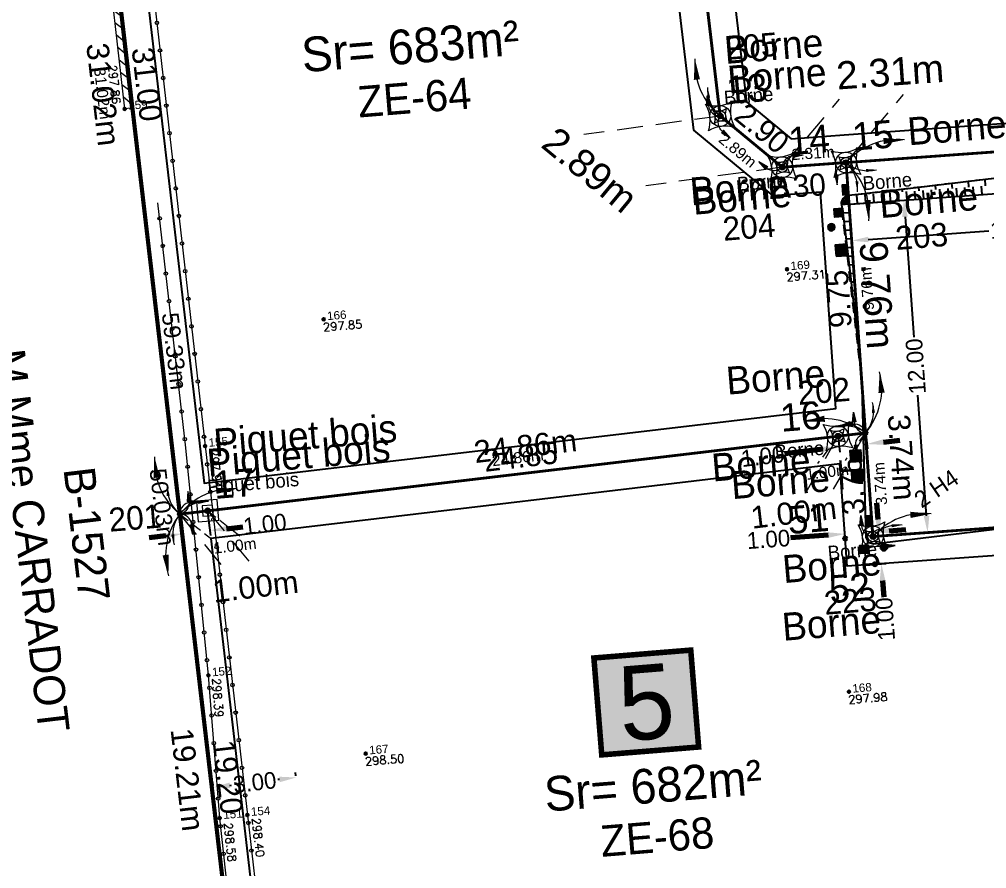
# Model space of a CAD drawing. Header units: metres. Extents: x 1851758 to 1852050, y 5187822 to 5188223.
# Drawn here: x 1851854.94 to 1851889.77, y 5187889.94 to 5187920.52 of the extents above; entities that cross this region are included whole.
import ezdxf
from ezdxf.enums import TextEntityAlignment as Align

# ---------------------------------------------------------------- set-up
doc = ezdxf.new("R2010")
doc.units = ezdxf.units.M
doc.header["$LTSCALE"] = 2.5
doc.header["$PDMODE"] = 35
doc.header["$PDSIZE"] = 0.03
doc.linetypes.add('L5', pattern=[1.15, 0.8, -0.175, 0, -0.175])
doc.linetypes.add('L8', pattern=[0.225, 0.15, -0.075])
doc.layers.get('0').update_dxf_attribs({"linetype": 'CONTINUOUS', "lineweight": 30})
doc.layers.get('Defpoints').update_dxf_attribs({"linetype": 'CONTINUOUS'})
for name, color, linetype, lineweight in [('CLO_HAC', 251, 'CONTINUOUS', 15), ('CLO_LEG', 7, 'CONTINUOUS', 15), ('P', 7, 'CONTINUOUS', 50), ('PAR', 11, 'L5', 30), ('PAR_COT', 150, 'CONTINUOUS', 20), ('PAR_TXT', 230, 'CONTINUOUS', 20), ('PRO_IMP_REP', 6, 'CONTINUOUS', 15), ('PRO_IMP_REP_VENTE', 6, 'CONTINUOUS', 15), ('PRO_PAR', 1, 'CONTINUOUS', 35), ('PRO_PAR_COT', 200, 'CONTINUOUS', 20), ('PRO_PAR_COT_DA', 150, 'CONTINUOUS', 20), ('PRO_PAR_COT_VENTE', 150, 'CONTINUOUS', 20), ('PRO_PAR_DA', 1, 'CONTINUOUS', 35), ('PRO_PAR_P', 7, 'CONTINUOUS', 70), ('PRO_PAR_P_DA', 7, 'CONTINUOUS', 70), ('PRO_PAR_SURF', 157, 'CONTINUOUS', 20), ('PRO_PAR_TXT', 157, 'CONTINUOUS', 20), ('Z', 7, 'CONTINUOUS', 9)]:
    doc.layers.add(name, color=color, linetype=linetype, lineweight=lineweight)
for name, color, linetype, plot in [('N', 1, 'CONTINUOUS', False), ('PRO_PAR_CONT_DA', 40, 'CONTINUOUS', False), ('PRO_PAR_CONT_DA_D', 7, 'CONTINUOUS', False)]:
    doc.layers.add(name, color=color, linetype=linetype, plot=plot)
for name, color, linetype in [('PFM_VRD ET 2D', 7, 'CONTINUOUS'), ('PRO_IMPLANTATION_MAISON_COT', 140, 'CONTINUOUS'), ('PRO_PAR_N', 6, 'CONTINUOUS'), ('PRO_PAR_N_DA', 6, 'CONTINUOUS'), ('PRO_RES_TEL_TXT', 84, 'CONTINUOUS'), ('PRO_VOI', 7, 'CONTINUOUS'), ('PRO_VOI_COTATION', 232, 'CONTINUOUS'), ('PRO_VOI_TAMPON', 5, 'CONTINUOUS')]:
    doc.layers.add(name, color=color, linetype=linetype)
doc.styles.add('_ECRITURE', font='NEWSGOTN.TTF')
doc.styles.add('_ECRITURE_GRAS', font='NEWSGOTB.TTF')
doc.styles.add('Ecriture', font='NEWSGOTN.TTF')
doc.styles.add('SIMPLEX', font='SIMPLEX.SHX', dxfattribs={"oblique": 27})
doc.styles.get("Standard").update_dxf_attribs({"font": 'arial.ttf'})
doc.dimstyles.new('Voirie', dxfattribs={"dimtxt": 0.6, "dimasz": 0.6, "dimexe": 0.18, "dimexo": 0.0625, "dimgap": 0, "dimtad": 0, "dimzin": 0, "dimdsep": 46, "dimtxsty": 'Ecriture', "dimcen": 0.04, "dimclrd": 256, "dimclre": 256, "dimclrt": 256, "dimaunit": 2, "dimadec": 3, "dimazin": 0, "dimtfac": 1, "dimtofl": 0, "dimtmove": 0, "dimatfit": 0, "dimfxl": 0, "dimtolj": 1, "dimtzin": 0, "dimlwd": -1, "dimarcsym": 0})

# ---------------------------------------------------------------- blocks, each defined once
blk = doc.blocks.new('TCPOINT')
blk.add_point((0, 0))
at = {"layer": 'N'}
blk.add_attdef('MAT', (0.2, 0.2), '', height=0.34, dxfattribs=at)
at = {"layer": 'Z', "style": 'SIMPLEX'}
blk.add_attdef('ALT', (0.2, -0.54), '', height=0.34, dxfattribs=at)
blk = doc.blocks.new('CLOLEG')
blk.add_circle((0, 0), 0.0625)
blk = doc.blocks.new('*D68')
at = {"layer": 'Defpoints', "color": 0}
for p in [(1851864.9, 5187893.218), (1851861.921, 5187892.865), (1851861.921, 5187892.865)]:
    blk.add_point(p, dxfattribs=at)
at = {"layer": 'PRO_IMPLANTATION_MAISON_COT', "lineweight": -2}
for p, q in [((1851864.893, 5187893.281), (1851864.879, 5187893.397)), ((1851861.914, 5187892.928), (1851861.9, 5187893.044))]:
    blk.add_line(p, q, dxfattribs=at)
at = {"layer": 'PRO_IMPLANTATION_MAISON_COT'}
for p, q in [((1851864.305, 5187893.148), (1851864.244, 5187893.141)), ((1851862.517, 5187892.936), (1851862.578, 5187892.943))]:
    blk.add_line(p, q, dxfattribs=at)
for points in [[(1851862.505, 5187893.035), (1851862.529, 5187892.837), (1851861.921, 5187892.865)], [(1851864.293, 5187893.247), (1851864.316, 5187893.049), (1851864.9, 5187893.218)]]:
    blk.add_solid(points, dxfattribs=at)
at = {"layer": 'PRO_IMPLANTATION_MAISON_COT', "insert": (1851863.411, 5187893.042), "char_height": 0.6, "attachment_point": 5, "rotation": 6.7571, "style": 'Ecriture'}
blk.add_mtext('\\A1;3.00', dxfattribs=at)
blk = doc.blocks.new('*D69')
at = {"layer": 'Defpoints', "color": 0}
for p in [(1851884.811, 5187913.865), (1851885.671, 5187901.896), (1851887.643, 5187902.037)]:
    blk.add_point(p, dxfattribs=at)
at = {"layer": 'PRO_VOI_COTATION', "lineweight": -2}
for p, q in [((1851884.874, 5187913.869), (1851886.962, 5187914.019)), ((1851885.733, 5187901.9), (1851887.822, 5187902.05))]:
    blk.add_line(p, q, dxfattribs=at)
at = {"layer": 'PRO_VOI_COTATION'}
for p, q in [((1851886.826, 5187913.408), (1851887.138, 5187909.069)), ((1851887.6, 5187902.636), (1851887.288, 5187906.98))]:
    blk.add_line(p, q, dxfattribs=at)
for points in [[(1851886.726, 5187913.401), (1851886.926, 5187913.415), (1851886.783, 5187914.006)], [(1851887.5, 5187902.628), (1851887.7, 5187902.643), (1851887.643, 5187902.037)]]:
    blk.add_solid(points, dxfattribs=at)
at = {"layer": 'PRO_VOI_COTATION', "insert": (1851887.213, 5187908.025), "char_height": 0.6, "attachment_point": 5, "rotation": 94.1089, "style": 'Ecriture'}
blk.add_mtext('\\A1;12.00', dxfattribs=at)
blk = doc.blocks.new('*D70')
at = {"layer": 'Defpoints', "color": 0}
for p in [(1851896.78, 5187914.725), (1851884.811, 5187913.865), (1851896.875, 5187913.409)]:
    blk.add_point(p, dxfattribs=at)
at = {"layer": 'PRO_VOI_COTATION', "lineweight": -2}
for p, q in [((1851896.785, 5187914.662), (1851896.888, 5187913.229)), ((1851884.816, 5187913.802), (1851884.919, 5187912.369))]:
    blk.add_line(p, q, dxfattribs=at)
at = {"layer": 'PRO_VOI_COTATION'}
for p, q in [((1851896.277, 5187913.366), (1851891.935, 5187913.054)), ((1851885.504, 5187912.592), (1851889.846, 5187912.904))]:
    blk.add_line(p, q, dxfattribs=at)
for points in [[(1851896.269, 5187913.465), (1851896.284, 5187913.266), (1851896.875, 5187913.409)], [(1851885.497, 5187912.691), (1851885.511, 5187912.492), (1851884.906, 5187912.549)]]:
    blk.add_solid(points, dxfattribs=at)
at = {"layer": 'PRO_VOI_COTATION', "insert": (1851890.89, 5187912.979), "char_height": 0.6, "attachment_point": 5, "rotation": 4.1089, "style": 'Ecriture'}
blk.add_mtext('\\A1;12.00', dxfattribs=at)
blk = doc.blocks.new('ASS02')
h = blk.add_hatch(color=256)
h.dxf.hatch_style = 1
h.paths.add_polyline_path([(0.5, -0.5), (0.5, 0.5), (-0.5, 0.5), (-0.5, -0.5)])
blk.add_lwpolyline([(0.5, -0.5), (0.5, 0.5), (-0.5, 0.5), (-0.5, -0.5)], close=True)
blk = doc.blocks.new('ASS03')
h = blk.add_hatch(color=256)
h.dxf.hatch_style = 1
edge = h.paths.add_edge_path()
edge.add_arc((0, 0), 0.5, 0, 360)
for radius in [0.5, 0.01]:
    blk.add_circle((0, 0), radius)
blk = doc.blocks.new('fleche cote2')
blk.add_hatch(color=0).paths.add_polyline_path([(-0.524, 0.399), (-0.524, 0.55), (-0.975, 0.475)])
at = {"color": 0}
blk.add_lwpolyline([(-0.524, 0.399), (-0.524, 0.55), (-0.975, 0.475)], close=True, dxfattribs=at)
blk.add_lwpolyline([(-0.524, 0.475, -0.385882), (0, 0)], format="xyb", dxfattribs=at)
blk = doc.blocks.new('fleche cote')
blk.add_hatch(color=0).paths.add_polyline_path([(-0.524, -0.399), (-0.524, -0.55), (-0.975, -0.475)])
at = {"color": 0}
blk.add_lwpolyline([(-0.524, -0.475, 0.385882), (0, 0)], format="xyb", dxfattribs=at)
blk.add_lwpolyline([(-0.524, -0.399), (-0.524, -0.55), (-0.975, -0.475)], close=True, dxfattribs=at)
blk = doc.blocks.new('PAR_TXT_02')
at = {"layer": 'PAR_TXT', "style": '_ECRITURE'}
for tag, p in [('CONFINS_1', (0, 0.8)), ('CONFINS_2', (0, 0)), ('CONFINS_3', (0, -0.8)), ('CONFINS_4', (0, -1.6))]:
    blk.add_attdef(tag, text='', height=0.45, dxfattribs=at).set_placement(p, align=Align.MIDDLE)
blk = doc.blocks.new('*D94')
at = {"layer": 'Defpoints', "color": 0}
for p in [(1851885.403, 5187905.626), (1851884.41, 5187905.509), (1851885.45, 5187905.226)]:
    blk.add_point(p, dxfattribs=at)
at = {"layer": 'PRO_PAR_P', "lineweight": -2}
for p, q in [((1851884.417, 5187905.446), (1851884.479, 5187904.93)), ((1851885.41, 5187905.564), (1851885.472, 5187905.048))]:
    blk.add_line(p, q, dxfattribs=at)
at = {"layer": 'PRO_PAR_P'}
for p, q in [((1851886.046, 5187905.297), (1851886.642, 5187905.368)), ((1851883.862, 5187905.038), (1851882.493, 5187904.876))]:
    blk.add_line(p, q, dxfattribs=at)
for points in [[(1851886.035, 5187905.396), (1851886.058, 5187905.198), (1851885.45, 5187905.226)], [(1851883.85, 5187905.137), (1851883.873, 5187904.939), (1851884.457, 5187905.109)]]:
    blk.add_solid(points, dxfattribs=at)
at = {"layer": 'PRO_PAR_P', "insert": (1851881.701, 5187904.782), "char_height": 0.6, "attachment_point": 5, "rotation": 6.7571, "style": 'Ecriture'}
blk.add_mtext('\\A1;1.00', dxfattribs=at)
blk = doc.blocks.new('*D100')
at = {"layer": 'Defpoints', "color": 0}
for p in [(1851884.674, 5187901.824), (1851885.659, 5187902.062), (1851885.671, 5187901.896)]:
    blk.add_point(p, dxfattribs=at)
at = {"layer": 'PRO_PAR_P', "lineweight": -2}
for p, q in [((1851884.669, 5187901.886), (1851884.649, 5187902.17)), ((1851885.667, 5187901.958), (1851885.646, 5187902.241))]:
    blk.add_line(p, q, dxfattribs=at)
at = {"layer": 'PRO_PAR_P'}
for p, q in [((1851886.258, 5187902.105), (1851886.856, 5187902.148)), ((1851884.063, 5187901.947), (1851882.705, 5187901.85))]:
    blk.add_line(p, q, dxfattribs=at)
for points in [[(1851886.25, 5187902.205), (1851886.265, 5187902.005), (1851885.659, 5187902.062)], [(1851884.056, 5187902.047), (1851884.07, 5187901.848), (1851884.662, 5187901.99)]]:
    blk.add_solid(points, dxfattribs=at)
at = {"layer": 'PRO_PAR_P', "insert": (1851881.91, 5187901.793), "char_height": 0.6, "attachment_point": 5, "rotation": 4.1089, "style": 'Ecriture'}
blk.add_mtext('\\A1;1.00', dxfattribs=at)
blk = doc.blocks.new('*D101')
at = {"layer": 'Defpoints', "color": 0}
for p in [(1851885.671, 5187901.896), (1851885.743, 5187900.898), (1851885.974, 5187900.915)]:
    blk.add_point(p, dxfattribs=at)
at = {"layer": 'PRO_PAR_P'}
for p, q in [((1851885.859, 5187902.511), (1851885.816, 5187903.109)), ((1851886.017, 5187900.316), (1851886.06, 5187899.718))]:
    blk.add_line(p, q, dxfattribs=at)
at = {"layer": 'PRO_PAR_P', "lineweight": -2}
for p, q in [((1851885.733, 5187901.9), (1851886.081, 5187901.925)), ((1851885.805, 5187900.903), (1851886.153, 5187900.928))]:
    blk.add_line(p, q, dxfattribs=at)
at = {"layer": 'PRO_PAR_P'}
for points in [[(1851885.759, 5187902.503), (1851885.959, 5187902.518), (1851885.902, 5187901.912)], [(1851885.917, 5187900.309), (1851886.116, 5187900.323), (1851885.974, 5187900.915)]]:
    blk.add_solid(points, dxfattribs=at)
at = {"layer": 'PRO_PAR_P', "insert": (1851886.117, 5187898.923), "char_height": 0.6, "attachment_point": 5, "rotation": 94.1089, "style": 'Ecriture'}
blk.add_mtext('\\A1;1.00', dxfattribs=at)
blk = doc.blocks.new('*D112')
at = {"layer": 'Defpoints', "color": 0}
for p in [(1851861.708, 5187902.819), (1851860.715, 5187902.701), (1851861.793, 5187902.107)]:
    blk.add_point(p, dxfattribs=at)
at = {"layer": 'PRO_PAR_P', "lineweight": -2}
for p, q in [((1851860.723, 5187902.639), (1851860.821, 5187901.81)), ((1851861.716, 5187902.757), (1851861.814, 5187901.928))]:
    blk.add_line(p, q, dxfattribs=at)
at = {"layer": 'PRO_PAR_P'}
for p, q in [((1851862.389, 5187902.177), (1851862.984, 5187902.248)), ((1851860.204, 5187901.918), (1851859.608, 5187901.848))]:
    blk.add_line(p, q, dxfattribs=at)
for points in [[(1851862.377, 5187902.277), (1851862.4, 5187902.078), (1851861.793, 5187902.107)], [(1851860.192, 5187902.018), (1851860.216, 5187901.819), (1851860.8, 5187901.989)]]:
    blk.add_solid(points, dxfattribs=at)
at = {"layer": 'PRO_PAR_P', "insert": (1851863.776, 5187902.342), "char_height": 0.6, "attachment_point": 5, "rotation": 6.7571, "style": 'Ecriture'}
blk.add_mtext('\\A1;1.00', dxfattribs=at)
blk = doc.blocks.new('BORNE IMP')
at = {"layer": 'PRO_IMP_REP'}
for radius in [0.375, 0.1]:
    blk.add_circle((0, 0), radius, dxfattribs=at)
for centre, start, end in [((-0.047, 1.518), 246.9187, 296.6535), ((-1.518, -0.047), 336.9187, 26.6535), ((1.518, 0.047), 156.9187, 206.6535), ((0.047, -1.518), 66.9187, 116.6535)]:
    blk.add_arc(centre, 1.144, start, end, dxfattribs=at)
blk = doc.blocks.new('PB IMP')
at = {"layer": 'PRO_IMP_REP'}
blk.add_lwpolyline([(0.375, 0.375), (-0.375, 0.375), (-0.375, -0.375), (0.375, -0.375)], close=True, dxfattribs=at)
blk.add_circle((0, 0), 0.1, dxfattribs=at)
blk = doc.blocks.new('PAR REP VENTE')
at = {"layer": 'PRO_IMP_REP_VENTE'}
for radius in [0.375, 0.1]:
    blk.add_circle((0, 0), radius, dxfattribs=at)
for centre, start, end in [((-0.17, 1.509), 251.55945, 301.29431), ((-1.509, -0.17), 341.55945, 31.29431), ((1.509, 0.17), 161.55945, 211.29431), ((0.17, -1.509), 71.55945, 121.29431)]:
    blk.add_arc(centre, 1.144, start, end, dxfattribs=at)
blk = doc.blocks.new('pb vente')
at = {"layer": 'PRO_IMP_REP_VENTE'}
blk.add_lwpolyline([(0.343, 0.404), (-0.404, 0.343), (-0.343, -0.404), (0.404, -0.343)], close=True, dxfattribs=at)
blk.add_circle((0, 0), 0.1, dxfattribs=at)
blk = doc.blocks.new('PRO_PAR_COT_01B')
at = {"layer": 'PRO_PAR_COT_DA'}
blk.add_lwpolyline([(-2.153, 0.666, 0, 0.225, 0), (-1.401, 0.68, 0.225, 0.225, 0)], format="xyseb", dxfattribs=at)
blk.add_arc((-1.72, -1.75), 2.454, 45.4926, 100.1545, dxfattribs=at)
blk = doc.blocks.new('PRO_PAR_COT_02B')
at = {"layer": 'PRO_PAR_COT_DA'}
blk.add_lwpolyline([(-2.153, -0.666, 0, 0.225, 0), (-1.401, -0.68, 0.225, 0.225, 0)], format="xyseb", dxfattribs=at)
blk.add_arc((-1.72, 1.75), 2.454, 259.8455, 314.5074, dxfattribs=at)

msp = doc.modelspace()

# ---------------------------------------------------------------- hatches: boundary and pattern name
at = {"layer": 'CLO_HAC'}
h = msp.add_hatch(dxfattribs=at)
h.set_pattern_fill('ANSI31', color=256, scale=0.1)
h.set_pattern_definition([(321.427, (1851857.75666, 5187927.8044), (0.197965, 0.248226), [])])
h.paths.add_polyline_path([(1851856.759, 5187927.733), (1851856.774, 5187927.524), (1851857.571, 5187927.581), (1851858, 5187923.766), (1851858.73, 5187917.294), (1851858.938, 5187917.317), (1851858.209, 5187923.789), (1851857.757, 5187927.804)])
at = {"layer": 'PRO_PAR_TXT'}
msp.add_hatch(color=170, dxfattribs=at).paths.add_polyline_path([(1851875.731, 5187897.43), (1851879.02, 5187897.697), (1851879.287, 5187894.408), (1851875.998, 5187894.141)])
at = {"layer": 'PRO_VOI_TAMPON'}
h = msp.add_hatch(color=256, dxfattribs=at)
h.dxf.hatch_style = 1
h.paths.add_polyline_path([(1851884.786, 5187914.214), (1851884.761, 5187914.563), (1851884.562, 5187914.549), (1851884.587, 5187914.199)])
h = msp.add_hatch(color=256, dxfattribs=at)
h.dxf.hatch_style = 1
h.paths.add_polyline_path([(1851885.642, 5187902.295), (1851885.617, 5187902.644), (1851885.418, 5187902.629), (1851885.443, 5187902.28)])

# ---------------------------------------------------------------- linework, layer by layer
at = {"layer": 'CLO_LEG', "flags": 128}
for points in [[(1851977.739, 5187951.887), (1851978.26, 5187947.388), (1851966.81, 5187945.805), (1851954.043, 5187944.623), (1851949.297, 5187943.986), (1851940.926, 5187943.352), (1851925.914, 5187942.038), (1851910.577, 5187940.774), (1851894.403, 5187938.963), (1851878.913, 5187938.009), (1851863.835, 5187936.886), (1851858.314, 5187936.298), (1851859.611, 5187922.824), (1851861.624, 5187905.158), (1851863.146, 5187891.866), (1851864.24, 5187882.278), (1851864.624, 5187878.787), (1851868.895, 5187879.162), (1851886.929, 5187880.433), (1851898.298, 5187881.405)], [(1851856.759, 5187927.733), (1851857.757, 5187927.804), (1851858.209, 5187923.789), (1851858.938, 5187917.317), (1851858.73, 5187917.294), (1851858, 5187923.766), (1851857.571, 5187927.581), (1851856.774, 5187927.524)], [(1851863.16, 5187882.516), (1851862.151, 5187891.756), (1851861.746, 5187896.893), (1851860.928, 5187905.084), (1851859.922, 5187913.912)]]:
    msp.add_lwpolyline(points, dxfattribs=at)
at = {"layer": 'PAR', "flags": 128}
msp.add_lwpolyline([(1851841.446, 5188067.571), (1851856.592, 5187937.984), (1851863.582, 5187878.171)], dxfattribs=at)
at = {"layer": 'PAR_COT', "color": 1, "const_width": 0.15, "flags": 128}
msp.add_lwpolyline([(1851863.582, 5187878.171), (1851863.48, 5187879.051), (1851857.775, 5187927.862), (1851856.592, 5187937.984), (1851927.721, 5187943.061), (1851977.793, 5187946.635), (1851981.371, 5187888.402)], dxfattribs=at)
at = {"layer": 'PFM_VRD ET 2D', "flags": 128}
msp.add_lwpolyline([(1851896.718, 5187915.593), (1851885.821, 5187914.278), (1851884.789, 5187914.18), (1851884.587, 5187914.059), (1851884.54, 5187913.845), (1851884.627, 5187913.263), (1851884.86, 5187911.256), (1851885.253, 5187907.718), (1851885.415, 5187901.877), (1851885.497, 5187901.695), (1851885.69, 5187901.637), (1851891.055, 5187902.282)], dxfattribs=at)
at = {"layer": 'PRO_PAR', "const_width": 0.1, "flags": 128}
for points in [[(1851884.704, 5187915.361), (1851908.388, 5187917.062), (1851908.675, 5187913.073), (1851912.166, 5187913.323), (1851910.44, 5187937.345)], [(1851884.704, 5187915.361), (1851882.403, 5187915.196), (1851880.173, 5187917.038), (1851878.043, 5187935.017)], [(1851898.831, 5187886.183), (1851897.64, 5187902.755), (1851885.671, 5187901.896), (1851884.704, 5187915.361)], [(1851860.715, 5187902.701), (1851885.403, 5187905.626)]]:
    msp.add_lwpolyline(points, dxfattribs=at)
at = {"layer": 'PRO_PAR_CONT_DA', "flags": 128}
for points in [[(1851878.043, 5187935.017), (1851880.173, 5187917.038), (1851882.403, 5187915.196), (1851884.704, 5187915.361), (1851908.388, 5187917.062), (1851908.675, 5187913.073), (1851912.166, 5187913.323), (1851911.879, 5187917.313), (1851910.44, 5187937.345)], [(1851857.114, 5187933.514), (1851860.715, 5187902.701), (1851885.403, 5187905.626), (1851884.704, 5187915.361), (1851882.403, 5187915.196), (1851880.173, 5187917.038), (1851878.043, 5187935.017)], [(1851862.946, 5187883.619), (1851898.831, 5187886.183), (1851897.64, 5187902.755), (1851885.671, 5187901.896), (1851885.403, 5187905.626), (1851860.715, 5187902.701)]]:
    msp.add_lwpolyline(points, close=True, dxfattribs=at)
msp.add_lwpolyline([(1851940.223, 5187919.349), (1851911.879, 5187917.313), (1851912.166, 5187913.323), (1851908.675, 5187913.073), (1851908.388, 5187917.062), (1851884.704, 5187915.361), (1851885.403, 5187905.626), (1851885.671, 5187901.896), (1851897.64, 5187902.755), (1851898.831, 5187886.183), (1851862.946, 5187883.619), (1851863.48, 5187879.051), (1851981.371, 5187888.402)], dxfattribs=at)
at = {"layer": 'PRO_PAR_CONT_DA_D', "flags": 128}
for points in [[(1851879.159, 5187934.095), (1851881.119, 5187917.554), (1851882.732, 5187916.222), (1851884.632, 5187916.358), (1851909.314, 5187918.131), (1851909.601, 5187914.142), (1851911.097, 5187914.249), (1851910.882, 5187917.241), (1851909.515, 5187936.276)], [(1851858.229, 5187932.591), (1851861.592, 5187903.812), (1851884.337, 5187906.507), (1851883.778, 5187914.292), (1851882.075, 5187914.169), (1851879.227, 5187916.523), (1851877.162, 5187933.952)], [(1851863.828, 5187884.685), (1851897.762, 5187887.109), (1851896.714, 5187901.686), (1851884.745, 5187900.826), (1851884.481, 5187904.51), (1851861.825, 5187901.825)]]:
    msp.add_lwpolyline(points, close=True, dxfattribs=at)
at = {"layer": 'PRO_PAR_COT_DA', "linetype": 'L8', "ltscale": 2.5, "flags": 128}
for points in [[(1851884.704, 5187915.361), (1851886.771, 5187917.81)], [(1851882.403, 5187915.196), (1851884.47, 5187917.644)], [(1851880.173, 5187917.038), (1851875.264, 5187916.368)], [(1851882.403, 5187915.196), (1851877.494, 5187914.526)], [(1851885.403, 5187905.626), (1851884.243, 5187903.597)], [(1851884.41, 5187905.509), (1851883.25, 5187903.479)], [(1851861.716, 5187902.825), (1851863.393, 5187900.765)], [(1851860.715, 5187902.701), (1851862.388, 5187900.646)]]:
    msp.add_lwpolyline(points, dxfattribs=at)
at = {"layer": 'PRO_PAR_COT_VENTE'}
for points in [[(1851879.716, 5187918.068, 0, 0.112, 0), (1851879.753, 5187917.694, 0.112, 0.112, 0)], [(1851885.801, 5187915.106, 0, 0.112, 0), (1851885.427, 5187915.072, 0.112, 0.112, 0)], [(1851885.113, 5187914.311, 0, 0.112, 0), (1851885.093, 5187914.687, 0.112, 0.112, 0)], [(1851885.658, 5187906.724, 0, 0.112, 0), (1851885.692, 5187906.349, 0.112, 0.112, 0)], [(1851884.295, 5187905.83, 0, 0.112, 0), (1851884.668, 5187905.882, 0.112, 0.112, 0)], [(1851860.26, 5187903.732, 0, 0.112, 0), (1851860.296, 5187903.357, 0.112, 0.112, 0)], [(1851861.745, 5187903.158, 0, 0.112, 0), (1851861.371, 5187903.121, 0.112, 0.112, 0)], [(1851886.721, 5187902.305, 0, 0.112, 0), (1851886.345, 5187902.285, 0.112, 0.112, 0)], [(1851860.51, 5187901.593, 0, 0.112, 0), (1851860.459, 5187901.966, 0.112, 0.112, 0)]]:
    msp.add_lwpolyline(points, format="xyseb", dxfattribs=at)
at = {"layer": 'PRO_PAR_COT_VENTE', "linetype": 'L8', "flags": 128}
for points in [[(1851885.403, 5187905.626), (1851884.667, 5187904.638)], [(1851884.41, 5187905.509), (1851883.674, 5187904.52)], [(1851861.716, 5187902.825), (1851862.873, 5187901.923)], [(1851860.715, 5187902.701), (1851861.866, 5187901.804)]]:
    msp.add_lwpolyline(points, dxfattribs=at)
at = {"layer": 'PRO_PAR_COT_VENTE'}
for centre, start, end in [((1851880.941, 5187917.996), 176.6026, 231.2645), ((1851883.893, 5187914.44), 353.9544, 48.6163), ((1851885.499, 5187916.295), 229.6016, 284.2634), ((1851884.469, 5187906.421), 319.6016, 14.2634), ((1851884.652, 5187904.656), 52.2498, 106.9116), ((1851861.485, 5187903.657), 176.5118, 231.1737), ((1851861.673, 5187901.933), 86.6026, 141.2645), ((1851861.684, 5187901.948), 142.159, 196.8208), ((1851886.592, 5187901.084), 83.9544, 138.6163)]:
    msp.add_arc(centre, 1.227, start, end, dxfattribs=at)
at = {"layer": 'PRO_PAR_DA', "flags": 128}
for points in [[(1851884.704, 5187915.361), (1851908.388, 5187917.062), (1851908.675, 5187913.073), (1851912.166, 5187913.323), (1851910.44, 5187937.345)], [(1851884.704, 5187915.361), (1851882.403, 5187915.196), (1851880.173, 5187917.038), (1851878.043, 5187935.017)], [(1851898.831, 5187886.183), (1851897.64, 5187902.755), (1851885.671, 5187901.896), (1851884.704, 5187915.361)], [(1851860.715, 5187902.701), (1851885.403, 5187905.626)]]:
    msp.add_lwpolyline(points, dxfattribs=at)
at = {"layer": 'PRO_PAR_SURF', "flags": 128}
for points in [[(1851977.793, 5187946.635), (1851981.487, 5187886.528), (1851863.582, 5187878.171), (1851856.592, 5187937.984), (1851927.721, 5187943.061)], [(1851910.44, 5187937.345), (1851878.043, 5187935.017), (1851880.173, 5187917.038), (1851882.403, 5187915.196), (1851908.388, 5187917.062), (1851908.675, 5187913.073), (1851912.166, 5187913.323)], [(1851878.043, 5187935.017), (1851857.114, 5187933.514), (1851860.715, 5187902.701), (1851885.403, 5187905.626), (1851884.704, 5187915.361), (1851882.403, 5187915.196), (1851880.173, 5187917.038)], [(1851979.459, 5187919.524), (1851978.181, 5187918.066), (1851896.96, 5187912.231), (1851896.78, 5187914.725), (1851884.811, 5187913.865), (1851885.671, 5187901.896), (1851897.64, 5187902.755), (1851899.225, 5187880.697), (1851981.487, 5187886.528)], [(1851897.64, 5187902.755), (1851885.671, 5187901.896), (1851885.403, 5187905.626), (1851860.715, 5187902.701), (1851862.946, 5187883.619), (1851898.831, 5187886.183)]]:
    msp.add_lwpolyline(points, close=True, dxfattribs=at)
at = {"layer": 'PRO_PAR_TXT', "color": 157, "const_width": 0.2, "flags": 128}
msp.add_lwpolyline([(1851875.623, 5187897.522), (1851879.111, 5187897.805), (1851879.394, 5187894.316), (1851875.906, 5187894.033)], close=True, dxfattribs=at)
at = {"layer": 'PRO_VOI', "color": 32}
for p, q in [((1851889.129, 5187914.476, 172.477), (1851889.113, 5187914.692, 297.398)), ((1851889.727, 5187914.519, 163.705), (1851889.71, 5187914.763, 297.398)), ((1851886.136, 5187914.261, 235.608), (1851886.131, 5187914.339, 297.398)), ((1851886.607, 5187913.994), (1851886.585, 5187914.293, 223.277)), ((1851886.735, 5187914.304, 219.536), (1851886.727, 5187914.41, 297.398)), ((1851886.906, 5187914.015), (1851886.884, 5187914.314, 215.794)), ((1851887.205, 5187914.037), (1851887.184, 5187914.336, 208.796)), ((1851887.333, 5187914.347, 205.517), (1851887.324, 5187914.481, 297.398)), ((1851887.504, 5187914.058), (1851887.483, 5187914.357, 202.238)), ((1851887.804, 5187914.08), (1851887.782, 5187914.379, 196.079)), ((1851887.932, 5187914.39, 193.181), (1851887.92, 5187914.551, 297.398)), ((1851888.103, 5187914.101), (1851888.081, 5187914.4, 190.284)), ((1851888.402, 5187914.123), (1851888.381, 5187914.422, 184.822)), ((1851888.53, 5187914.433, 182.243), (1851888.517, 5187914.622, 297.398)), ((1851888.701, 5187914.144), (1851888.68, 5187914.443, 179.665)), ((1851889, 5187914.166), (1851888.979, 5187914.465, 174.787)), ((1851889.3, 5187914.187), (1851889.278, 5187914.486, 170.168)), ((1851889.599, 5187914.209), (1851889.577, 5187914.508, 165.786)), ((1851884.811, 5187913.865), (1851884.562, 5187913.926, 297.398)), ((1851884.811, 5187913.865), (1851884.583, 5187914.007, 297.398)), ((1851884.811, 5187913.865), (1851884.629, 5187914.081, 297.398)), ((1851884.811, 5187913.865), (1851884.704, 5187914.128, 297.398)), ((1851884.811, 5187913.865), (1851884.79, 5187914.164, 281.94)), ((1851884.939, 5187914.175, 276.026), (1851884.938, 5187914.198, 297.398)), ((1851885.111, 5187913.886), (1851885.089, 5187914.185, 270.112)), ((1851885.41, 5187913.908), (1851885.388, 5187914.207, 259.237)), ((1851885.538, 5187914.218, 254.22), (1851885.534, 5187914.269, 297.398)), ((1851885.709, 5187913.929), (1851885.687, 5187914.228, 249.203)), ((1851886.008, 5187913.951), (1851885.987, 5187914.25, 239.917)), ((1851886.307, 5187913.972), (1851886.286, 5187914.271, 231.298)), ((1851884.811, 5187913.865), (1851884.54, 5187913.845, 297.398)), ((1851884.834, 5187913.553), (1851884.576, 5187913.535, 297.398)), ((1851884.856, 5187913.241), (1851884.612, 5187913.224, 297.398)), ((1851884.878, 5187912.93), (1851884.649, 5187912.913, 297.398)), ((1851884.901, 5187912.618), (1851884.685, 5187912.602, 297.398)), ((1851884.923, 5187912.306), (1851884.721, 5187912.292, 297.398)), ((1851884.946, 5187911.995), (1851884.757, 5187911.981, 297.398)), ((1851884.968, 5187911.683), (1851884.793, 5187911.67, 297.398)), ((1851884.99, 5187911.371), (1851884.829, 5187911.36, 297.398)), ((1851885.013, 5187911.059), (1851884.865, 5187911.049, 297.398)), ((1851885.035, 5187910.748), (1851884.902, 5187910.738, 297.398)), ((1851885.058, 5187910.436), (1851884.938, 5187910.427, 297.398)), ((1851885.08, 5187910.124), (1851884.974, 5187910.117, 297.398)), ((1851885.102, 5187909.813), (1851885.01, 5187909.806, 297.398)), ((1851885.125, 5187909.501), (1851885.046, 5187909.495, 297.398)), ((1851885.147, 5187909.189), (1851885.082, 5187909.185, 297.398)), ((1851885.17, 5187908.878), (1851885.118, 5187908.874, 297.398)), ((1851885.192, 5187908.566), (1851885.155, 5187908.563, 297.398)), ((1851885.214, 5187908.254), (1851885.191, 5187908.252, 297.398)), ((1851885.237, 5187907.942), (1851885.227, 5187907.942, 297.398)), ((1851885.259, 5187907.631), (1851885.259, 5187907.631))]:
    msp.add_line(p, q, dxfattribs=at)
at = {"layer": 'PRO_VOI', "color": 34, "linetype": 'L8', "elevation": 297.398, "flags": 128}
msp.add_lwpolyline([(1851885.253, 5187907.718), (1851884.54, 5187913.845, -0.395782), (1851884.789, 5187914.18), (1851896.718, 5187915.593, -0.445633), (1851897.637, 5187914.786), (1851897.678, 5187913.071), (1851915.03, 5187914.494), (1851930.367, 5187915.66), (1851947.155, 5187917.145), (1851965.225, 5187918.098), (1851977.197, 5187918.557), (1851979.554, 5187920.246)], format="xyb", dxfattribs=at)
at = {"layer": 'PRO_VOI', "flags": 128}
msp.add_lwpolyline([(1851884.811, 5187913.865), (1851896.78, 5187914.725), (1851896.96, 5187912.231), (1851908.675, 5187913.073)], dxfattribs=at)
at = {"layer": 'PRO_VOI_TAMPON', "color": 1, "flags": 128}
for points in [[(1851884.786, 5187914.214), (1851884.761, 5187914.563), (1851884.562, 5187914.549), (1851884.587, 5187914.199)], [(1851885.642, 5187902.295), (1851885.617, 5187902.644), (1851885.418, 5187902.629), (1851885.443, 5187902.28)]]:
    msp.add_lwpolyline(points, close=True, dxfattribs=at)
for points in [[(1851884.761, 5187914.563), (1851884.587, 5187914.199)], [(1851885.617, 5187902.644), (1851885.443, 5187902.28)]]:
    msp.add_lwpolyline(points, dxfattribs=at)

# ---------------------------------------------------------------- block references
at = {"layer": 'CLO_LEG'}
for p, rotation in [((1851859.888, 5187920.393), 276.501431693416), ((1851860.001, 5187919.4), 276.501431693416), ((1851860.115, 5187918.406), 276.501431693416), ((1851860.228, 5187917.412), 276.501431693416), ((1851860.341, 5187916.419), 276.501431693416), ((1851860.454, 5187915.425), 276.501431693416), ((1851860.567, 5187914.432), 276.501431693416), ((1851859.986, 5187913.351), 96.50143169385323), ((1851860.681, 5187913.438), 276.501431693416), ((1851860.099, 5187912.358), 96.50143169385323), ((1851860.794, 5187912.445), 276.501431693416), ((1851860.907, 5187911.451), 276.501431693416), ((1851860.212, 5187911.364), 96.50143169385323), ((1851861.02, 5187910.457), 276.501431693416), ((1851860.326, 5187910.371), 96.50143169385323), ((1851860.439, 5187909.377), 96.50143169385323), ((1851861.134, 5187909.464), 276.501431693416), ((1851860.552, 5187908.383), 96.50143169385323), ((1851861.247, 5187908.47), 276.501431693416), ((1851860.665, 5187907.39), 96.50143169385323), ((1851861.36, 5187907.477), 276.501431693416), ((1851860.779, 5187906.396), 96.50143169385323), ((1851861.473, 5187906.483), 276.501431693416), ((1851860.892, 5187905.403), 96.50143169385323), ((1851861.586, 5187905.49), 276.501431693416), ((1851861.7, 5187904.496), 276.5317997448012), ((1851860.996, 5187904.408), 95.70468887458775), ((1851861.095, 5187903.413), 95.70468887458775), ((1851861.814, 5187903.503), 276.5317997448012), ((1851861.194, 5187902.418), 95.70468887458775), ((1851861.928, 5187902.509), 276.5317997448012), ((1851861.294, 5187901.423), 95.70468887458775), ((1851862.041, 5187901.516), 276.5317997448012), ((1851861.393, 5187900.428), 95.70468887458775), ((1851862.155, 5187900.522), 276.5317997448012), ((1851861.493, 5187899.433), 95.70468887458775), ((1851862.269, 5187899.529), 276.5317997448012), ((1851862.383, 5187898.535), 276.5317997448012), ((1851861.592, 5187898.438), 95.70468887458775), ((1851862.496, 5187897.542), 276.5317997448012), ((1851861.691, 5187897.443), 95.70468887458775), ((1851861.782, 5187896.447), 94.50788473172489), ((1851862.61, 5187896.548), 276.5317997448012), ((1851861.86, 5187895.45), 94.50788473172489), ((1851862.724, 5187895.554), 276.5317997448012), ((1851861.939, 5187894.453), 94.50788473172489), ((1851862.838, 5187894.561), 276.5317997448012), ((1851862.017, 5187893.456), 94.50788473172489), ((1851862.951, 5187893.567), 276.5317997448012), ((1851862.096, 5187892.459), 94.50788473172489), ((1851863.065, 5187892.574), 276.5317997448012), ((1851863.179, 5187891.58), 276.5084850012862), ((1851862.183, 5187891.463), 96.2292182861081), ((1851863.292, 5187890.587), 276.5084850012862), ((1851862.292, 5187890.469), 96.2292182861081)]:
    msp.add_blockref('CLOLEG', p, dxfattribs=dict(at, rotation=rotation))
at = {"layer": 'P'}
ref = msp.add_blockref('TCPOINT', (1851858.73, 5187917.294, 297.86), dxfattribs=dict(at, rotation=301.9002445867005))
ref.add_attrib('MAT', '159', (1851858.867, 5187917.262, 297.86), dxfattribs={"layer": 'N', "height": 0.3, "rotation": 4.6408})
ref.add_attrib('ALT', '297.86', dxfattribs={"layer": 'Z', "height": 0.3, "rotation": 276.4309, "style": 'SIMPLEX'}).set_placement((1851858.427, 5187918.893, 297.86), align=Align.TOP_LEFT)
ref = msp.add_blockref('TCPOINT', (1851882.577, 5187911.52, 297.31), dxfattribs=dict(at, rotation=301.9002445867005))
ref.add_attrib('MAT', '169', (1851882.715, 5187911.488, 297.31), dxfattribs={"layer": 'N', "height": 0.3, "rotation": 4.6408})
ref.add_attrib('ALT', '297.31', dxfattribs={"layer": 'Z', "height": 0.3, "rotation": 4.6408, "style": 'SIMPLEX'}).set_placement((1851882.545, 5187911.383, 297.31), align=Align.TOP_LEFT)
ref = msp.add_blockref('TCPOINT', (1851865.891, 5187909.719, 297.85), dxfattribs=dict(at, rotation=301.9002445867005))
ref.add_attrib('MAT', '166', (1851866.028, 5187909.687, 297.85), dxfattribs={"layer": 'N', "height": 0.3, "rotation": 4.6408})
ref.add_attrib('ALT', '297.85', dxfattribs={"layer": 'Z', "height": 0.3, "rotation": 4.6408, "style": 'SIMPLEX'}).set_placement((1851865.859, 5187909.582, 297.85), align=Align.TOP_LEFT)
ref = msp.add_blockref('TCPOINT', (1851861.624, 5187905.158, 297.94), dxfattribs=dict(at, rotation=301.9002445867005))
ref.add_attrib('MAT', '155', (1851861.762, 5187905.126, 297.94), dxfattribs={"layer": 'N', "height": 0.3, "rotation": 4.6408})
ref.add_attrib('ALT', '297.94', dxfattribs={"layer": 'Z', "height": 0.3, "rotation": 276.5318, "style": 'SIMPLEX'}).set_placement((1851862.072, 5187905.043, 297.94), align=Align.TOP_LEFT)
ref = msp.add_blockref('TCPOINT', (1851861.746, 5187896.893, 298.39), dxfattribs=dict(at, rotation=301.9002445867005))
ref.add_attrib('MAT', '152', (1851861.884, 5187896.861, 298.39), dxfattribs={"layer": 'N', "height": 0.3, "rotation": 4.6408})
ref.add_attrib('ALT', '298.39', dxfattribs={"layer": 'Z', "height": 0.3, "rotation": 274.5079, "style": 'SIMPLEX'}).set_placement((1851862.176, 5187896.804, 298.39), align=Align.TOP_LEFT)
ref = msp.add_blockref('TCPOINT', (1851884.805, 5187896.305, 297.98), dxfattribs=dict(at, rotation=301.9002445867005))
ref.add_attrib('MAT', '168', (1851884.943, 5187896.273, 297.98), dxfattribs={"layer": 'N', "height": 0.3, "rotation": 4.6408})
ref.add_attrib('ALT', '297.98', dxfattribs={"layer": 'Z', "height": 0.3, "rotation": 4.6408, "style": 'SIMPLEX'}).set_placement((1851884.773, 5187896.167, 297.98), align=Align.TOP_LEFT)
ref = msp.add_blockref('TCPOINT', (1851867.405, 5187894.082, 298.5), dxfattribs=dict(at, rotation=301.9002445867005))
ref.add_attrib('MAT', '167', (1851867.543, 5187894.05, 298.5), dxfattribs={"layer": 'N', "height": 0.3, "rotation": 4.6408})
ref.add_attrib('ALT', '298.50', dxfattribs={"layer": 'Z', "height": 0.3, "rotation": 4.6408, "style": 'SIMPLEX'}).set_placement((1851867.373, 5187893.944, 298.5), align=Align.TOP_LEFT)
ref = msp.add_blockref('TCPOINT', (1851862.151, 5187891.756, 298.58), dxfattribs=dict(at, rotation=301.9002445867005))
ref.add_attrib('MAT', '151', (1851862.289, 5187891.724, 298.58), dxfattribs={"layer": 'N', "height": 0.3, "rotation": 4.6408})
ref.add_attrib('ALT', '298.58', dxfattribs={"layer": 'Z', "height": 0.3, "rotation": 276.2292, "style": 'SIMPLEX'}).set_placement((1851862.598, 5187891.603, 298.58), align=Align.TOP_LEFT)
ref = msp.add_blockref('TCPOINT', (1851863.146, 5187891.866, 298.4), dxfattribs=dict(at, rotation=301.9002445867005))
ref.add_attrib('MAT', '154', (1851863.284, 5187891.834, 298.4), dxfattribs={"layer": 'N', "height": 0.3, "rotation": 4.6408})
ref.add_attrib('ALT', '298.40', dxfattribs={"layer": 'Z', "height": 0.3, "rotation": 276.5085, "style": 'SIMPLEX'}).set_placement((1851863.606, 5187891.776, 298.4), align=Align.TOP_LEFT)
at = {"layer": 'PAR_TXT'}
ref = msp.add_blockref('PAR_TXT_02', (1851855.38, 5187901.75), dxfattribs=dict(at, xscale=2.500000000000001, yscale=2.500000000000001, zscale=2.500000000000001, rotation=276.757126590911))
ref.add_attrib('CONFINS_1', 'B-1527', dxfattribs={"height": 1.125, "rotation": 276.7571, "style": '_ECRITURE'}).set_placement((1851857.366, 5187901.985), align=Align.MIDDLE)
ref.add_attrib('CONFINS_2', 'M Mme CARRADOT', dxfattribs={"height": 1.125, "rotation": 276.7571, "style": '_ECRITURE'}).set_placement((1851855.38, 5187901.75), align=Align.MIDDLE)
at = {"layer": 'PRO_IMP_REP', "rotation": 4.640794973642308}
for name, p in [('BORNE IMP', (1851880.173, 5187917.038)), ('BORNE IMP', (1851882.403, 5187915.196)), ('BORNE IMP', (1851884.704, 5187915.361)), ('BORNE IMP', (1851884.41, 5187905.509)), ('PB IMP', (1851861.716, 5187902.825)), ('BORNE IMP', (1851885.671, 5187901.896))]:
    msp.add_blockref(name, p, dxfattribs=at)
at = {"layer": 'PRO_IMP_REP_VENTE', "xscale": 0.5, "yscale": 0.5, "zscale": 0.5}
for name, p in [('PAR REP VENTE', (1851880.173, 5187917.038)), ('PAR REP VENTE', (1851882.403, 5187915.196)), ('PAR REP VENTE', (1851884.704, 5187915.361)), ('PAR REP VENTE', (1851884.41, 5187905.509)), ('pb vente', (1851861.716, 5187902.825)), ('PAR REP VENTE', (1851885.671, 5187901.896))]:
    msp.add_blockref(name, p, dxfattribs=at)
at = {"layer": 'PRO_PAR_COT'}
for name, p, xscale, yscale, zscale, rotation in [('fleche cote', (1851880.173, 5187917.038), 0.8, 0.8, 0.8, 276.7571265955146), ('fleche cote2', (1851880.173, 5187917.038), 0.8, 0.8, 0.8, 140.4330289951447), ('fleche cote', (1851882.403, 5187915.196), 0.7999999999999999, 0.7999999999999999, 0.7999999999999999, 320.4330289951446), ('fleche cote', (1851882.403, 5187915.196), 0.8, 0.8, 0.8, 184.108931491346), ('fleche cote2', (1851884.704, 5187915.361), 0.8, 0.8, 0.8, 94.10893147900707), ('fleche cote', (1851885.403, 5187905.626), 0.8000000000000002, 0.8000000000000002, 0.8000000000000002, 274.1089314790071), ('fleche cote2', (1851885.403, 5187905.626), 0.8, 0.8, 0.8, 6.757126584613414), ('fleche cote2', (1851885.403, 5187905.626), 0.8, 0.8, 0.8, 94.10893148682298), ('fleche cote2', (1851860.715, 5187902.701), 0.8, 0.8, 0.8, 276.6663206806332), ('fleche cote', (1851860.715, 5187902.701), 0.8000000000000002, 0.8000000000000002, 0.8000000000000002, 186.7571265846134), ('fleche cote', (1851860.715, 5187902.701), 0.8, 0.8, 0.8, 96.66632068037968), ('fleche cote', (1851885.671, 5187901.896), 0.8, 0.8, 0.8, 274.108931486823), ('fleche cote2', (1851885.671, 5187901.896), 0.8, 0.8, 0.8, 184.1089314836198)]:
    msp.add_blockref(name, p, dxfattribs=dict(at, xscale=xscale, yscale=yscale, zscale=zscale, rotation=rotation))
at = {"layer": 'PRO_PAR_COT_DA'}
for name, p, rotation in [('PRO_PAR_COT_02B', (1851880.173, 5187917.038), 276.757126593323), ('PRO_PAR_COT_02B', (1851884.704, 5187915.361), 184.1089314854993), ('PRO_PAR_COT_02B', (1851884.704, 5187915.361), 94.10893148282537), ('PRO_PAR_COT_01B', (1851885.403, 5187905.626), 274.1089314828254), ('PRO_PAR_COT_01B', (1851885.403, 5187905.626), 6.7571265888133), ('PRO_PAR_COT_02B', (1851860.715, 5187902.701), 276.6663206806332), ('PRO_PAR_COT_02B', (1851860.715, 5187902.701), 186.7571265888133), ('PRO_PAR_COT_02B', (1851885.671, 5187901.896), 184.1089314730627), ('PRO_PAR_COT_01B', (1851860.715, 5187902.701), 96.66632068277121)]:
    msp.add_blockref(name, p, dxfattribs=dict(at, rotation=rotation))
at = {"layer": 'PRO_PAR_P'}
ref = msp.add_blockref('TCPOINT', (1851880.173, 5187917.038), dxfattribs=dict(at, rotation=89.95836008128018))
ref.add_attrib('MAT', '13', (1851880.436, 5187917.467), dxfattribs={"layer": 'PRO_PAR_N', "lineweight": -2, "height": 1, "rotation": 4.6408, "style": 'Ecriture'})
ref = msp.add_blockref('TCPOINT', (1851882.403, 5187915.196), dxfattribs=dict(at, rotation=89.95836008128018))
ref.add_attrib('MAT', '14', (1851882.666, 5187915.625), dxfattribs={"layer": 'PRO_PAR_N', "lineweight": -2, "height": 1, "rotation": 4.6408, "style": 'Ecriture'})
ref = msp.add_blockref('TCPOINT', (1851884.704, 5187915.361), dxfattribs=dict(at, rotation=89.95836008128018))
ref.add_attrib('MAT', '15', (1851884.966, 5187915.79), dxfattribs={"layer": 'PRO_PAR_N', "lineweight": -2, "height": 1, "rotation": 4.6408, "style": 'Ecriture'})
ref = msp.add_blockref('TCPOINT', (1851884.41, 5187905.509), dxfattribs=dict(at, rotation=89.95836008128018))
ref.add_attrib('MAT', '16', (1851882.374, 5187905.665), dxfattribs={"layer": 'PRO_PAR_N', "lineweight": -2, "height": 1, "rotation": 4.6408, "style": 'Ecriture'})
ref = msp.add_blockref('TCPOINT', (1851861.708, 5187902.819), dxfattribs=dict(at, rotation=89.95836008128018))
ref.add_attrib('MAT', '17', (1851861.971, 5187903.248), dxfattribs={"layer": 'PRO_PAR_N', "lineweight": -2, "height": 1, "rotation": 4.6408, "style": 'Ecriture'})
ref = msp.add_blockref('TCPOINT', (1851884.674, 5187901.824), dxfattribs=dict(at, rotation=89.95836008128018))
ref.add_attrib('MAT', '51', (1851882.638, 5187901.981), dxfattribs={"layer": 'PRO_PAR_N', "lineweight": -2, "height": 1, "rotation": 4.6408, "style": 'Ecriture'})
ref = msp.add_blockref('TCPOINT', (1851885.743, 5187900.898), dxfattribs=dict(at, rotation=89.95836008128018))
ref.add_attrib('MAT', '52', (1851884.132, 5187899.49), dxfattribs={"layer": 'PRO_PAR_N', "lineweight": -2, "height": 1, "rotation": 4.6408, "style": 'Ecriture'})
at = {"layer": 'PRO_PAR_P_DA'}
ref = msp.add_blockref('TCPOINT', (1851880.173, 5187917.038), dxfattribs=dict(at, xscale=2.5, yscale=2.5, zscale=2.5))
ref.add_attrib('MAT', '205', (1851880.394, 5187919.056), dxfattribs={"layer": 'PRO_PAR_N_DA', "height": 0.85, "rotation": 4.6408, "style": '_ECRITURE'})
ref = msp.add_blockref('TCPOINT', (1851884.704, 5187915.361), dxfattribs=dict(at, xscale=2.5, yscale=2.5, zscale=2.5))
ref.add_attrib('MAT', '203', (1851886.513, 5187912.213), dxfattribs={"layer": 'PRO_PAR_N_DA', "height": 0.85, "rotation": 4.6408, "style": '_ECRITURE'})
ref = msp.add_blockref('TCPOINT', (1851882.403, 5187915.196), dxfattribs=dict(at, xscale=2.5, yscale=2.5, zscale=2.5))
ref.add_attrib('MAT', '204', (1851880.297, 5187912.543), dxfattribs={"layer": 'PRO_PAR_N_DA', "height": 0.85, "rotation": 4.6408, "style": '_ECRITURE'})
ref = msp.add_blockref('TCPOINT', (1851885.403, 5187905.626), dxfattribs=dict(at, xscale=2.5, yscale=2.5, zscale=2.5))
ref.add_attrib('MAT', '202', (1851882.992, 5187906.632), dxfattribs={"layer": 'PRO_PAR_N_DA', "height": 0.85, "rotation": 4.6408, "style": '_ECRITURE'})
ref = msp.add_blockref('TCPOINT', (1851860.715, 5187902.701), dxfattribs=dict(at, xscale=2.5, yscale=2.5, zscale=2.5))
ref.add_attrib('MAT', '201', (1851858.188, 5187902.067), dxfattribs={"layer": 'PRO_PAR_N_DA', "height": 0.85, "rotation": 4.6408, "style": '_ECRITURE'})
ref = msp.add_blockref('TCPOINT', (1851885.671, 5187901.896), dxfattribs=dict(at, xscale=2.5, yscale=2.5, zscale=2.5))
ref.add_attrib('MAT', '223', (1851883.944, 5187899.076), dxfattribs={"layer": 'PRO_PAR_N_DA', "height": 0.85, "rotation": 4.6408, "style": '_ECRITURE'})
at = {"layer": 'PRO_VOI_TAMPON'}
for name, p, xscale, yscale, rotation in [('ASS02', (1851884.437, 5187913.554), -0.3, 0.3, 94.10893143013443), ('ASS03', (1851884.169, 5187913.034), -0.2499999999999999, 0.2499999999999999, 166.3123937291267), ('ASS02', (1851884.53, 5187912.206), 0.4, 0.4, 274.1089316045998), ('ASS02', (1851885.055, 5187904.796), 0.4, 0.4, 274.1089316045998), ('ASS02', (1851885.105, 5187904.096), 0.4, 0.4, 274.1089316045998), ('ASS02', (1851885.36, 5187901.439), -0.3, 0.3, 184.1089314301343), ('ASS03', (1851886.063, 5187901.513), -0.2499999999999999, 0.2499999999999999, 76.31239372912667)]:
    msp.add_blockref(name, p, dxfattribs=dict(at, xscale=xscale, yscale=yscale, rotation=rotation))

# ---------------------------------------------------------------- texts
at = {"layer": 'PAR_COT', "char_height": 0.6, "attachment_point": 5, "rotation": 276.6663}
for s, insert in [('\\A1;59.33m', (1851860.52, 5187908.57)), ('\\A1;50.03m', (1851860.078, 5187902.957))]:
    msp.add_mtext(s, dxfattribs=dict(at, insert=insert))
at = {"layer": 'PRO_IMP_REP', "style": '_ECRITURE'}
for s, p in [('Borne ', (1851880.478, 5187917.841)), ('Borne ', (1851879.21, 5187913.479)), ('Borne ', (1851885.936, 5187913.359)), ('Piquet bois', (1851861.737, 5187904.047)), ('Borne ', (1851879.904, 5187903.874)), ('Borne ', (1851882.455, 5187900.216))]:
    msp.add_text(s, height=1, rotation=4.8887, dxfattribs=at).set_placement(p)
at = {"layer": 'PRO_IMP_REP_VENTE', "style": '_ECRITURE'}
for s, p in [('Borne ', (1851880.326, 5187917.44)), ('Borne ', (1851880.807, 5187914.337)), ('Borne ', (1851885.32, 5187914.36)), ('Borne ', (1851882.157, 5187904.691)), ('Piquet bois', (1851861.727, 5187903.436)), ('Borne ', (1851884.063, 5187901.056))]:
    msp.add_text(s, height=0.5, rotation=4.8887, dxfattribs=at).set_placement(p)
at = {"layer": 'PRO_PAR_COT', "char_height": 0.8, "attachment_point": 5, "style": 'Ecriture'}
for s, insert, rotation in [('\\A1;31.00', (1851859.523, 5187918.179), 276.6663), ('\\A1;2.90', (1851881.679, 5187916.589), 320.433), ('\\A1;2.30', (1851882.933, 5187914.511), 4.1089), ('\\A1;9.75', (1851884.443, 5187910.45), 94.1089), ('\\A1;24.85', (1851872.987, 5187904.772), 6.7571), ('\\A1;3.75', (1851884.926, 5187903.717), 94.1089), ('\\A1;19.20', (1851862.439, 5187893.231), 276.6663)]:
    msp.add_mtext(s, dxfattribs=dict(at, insert=insert, rotation=rotation))
at = {"layer": 'PRO_PAR_COT_DA', "attachment_point": 5}
for s, insert, char_height, rotation in [('\\A1;31.02m', (1851857.949, 5187917.816), 0.8, 276.6663), ('\\A1;2.31m', (1851886.291, 5187918.621), 1, 4.1089), ('\\A1;2.89m', (1851875.482, 5187915.094), 1, 320.433), ('\\A1;9.76m', (1851885.816, 5187910.588), 1, 274.1089), ('\\A1;3.74m', (1851886.706, 5187904.748), 0.8, 274.1089), ('\\A1;24.86m', (1851873.154, 5187905.149), 0.8, 6.7571), ('\\A1;1.00m', (1851882.817, 5187902.748), 0.8, 6.7571), ('\\A1;1.00m', (1851863.438, 5187900.09), 0.8, 6.7571), ('\\A1;19.21m', (1851860.986, 5187893.142), 0.8, 276.6663)]:
    msp.add_mtext(s, dxfattribs=dict(at, insert=insert, char_height=char_height, rotation=rotation))
at = {"layer": 'PRO_PAR_COT_VENTE', "char_height": 0.4, "attachment_point": 5}
for s, insert, rotation in [('\\A1;31.02m', (1851857.927, 5187917.846), 276.6663), ('\\A1;2.89m', (1851880.802, 5187915.794), 320.433), ('\\A1;2.31m', (1851883.516, 5187915.699), 4.1089), ('\\A1;9.76m', (1851885.463, 5187910.816), 94.1089), ('\\A1;24.86m', (1851872.882, 5187904.731), 6.7571), ('\\A1;3.74m', (1851885.934, 5187903.797), 94.1089), ('\\A1;1.00m', (1851884.029, 5187904.222), 6.7571), ('\\A1;1.00m', (1851862.699, 5187901.563), 6.7571)]:
    msp.add_mtext(s, dxfattribs=dict(at, insert=insert, rotation=rotation))
at = {"layer": 'PRO_PAR_N', "style": '_ECRITURE'}
for s, p in [('Borne', (1851880.358, 5187918.911)), ('Borne', (1851886.955, 5187915.98)), ('Borne', (1851879.12, 5187913.818)), ('Borne', (1851880.426, 5187907.001)), ('Piquet bois', (1851861.974, 5187904.773)), ('Borne', (1851880.601, 5187903.24)), ('Borne', (1851882.439, 5187898.139))]:
    msp.add_text(s, height=1, rotation=4.6408, dxfattribs=at).set_placement(p)
at = {"layer": 'PRO_PAR_TXT', "color": 157}
for s, height, style, p in [('Sr= 683m²', 1.25, '_ECRITURE', (1851869.01, 5187919.552)), ('5', 2.688, '_ECRITURE_GRAS', (1851877.509, 5187895.919)), ('Sr= 682m²', 1.25, '_ECRITURE', (1851877.751, 5187892.929))]:
    msp.add_text(s, height=height, rotation=4.6408, dxfattribs=dict(at, style=style)).set_placement(p, align=Align.MIDDLE)
at = {"layer": 'PRO_PAR_TXT', "color": 230, "style": '_ECRITURE'}
for s, p in [('ZE-64', (1851869.16, 5187917.708)), ('ZE-68', (1851877.901, 5187891.085))]:
    msp.add_text(s, height=1.125, rotation=4.6408, dxfattribs=at).set_placement(p, align=Align.MIDDLE)
at = {"layer": 'PRO_RES_TEL_TXT', "linetype": 'Continuous', "ltscale": 0.2, "style": 'Ecriture'}
msp.add_text('2 H4', height=0.6, rotation=34.4097, dxfattribs=at).set_placement((1851887.425, 5187902.896))

# ---------------------------------------------------------------- dimensions: what is measured, and where the dimension line sits
at = {"layer": 'PRO_IMPLANTATION_MAISON_COT'}
dim = msp.add_aligned_dim(p1=(1851864.9, 5187893.218), p2=(1851861.921, 5187892.865), distance=0, dimstyle='Voirie', dxfattribs=at)
dim.commit()
dim.dimension.update_dxf_attribs({"geometry": '*D68', "text_midpoint": (1851863.411, 5187893.042)})
at = {"layer": 'PRO_PAR_P'}
for base, p1, p2, angle, picture, middle in [((1851885.45, 5187905.226), (1851884.41, 5187905.509), (1851885.403, 5187905.626), 6.7571, '*D94', (1851881.701, 5187904.782)), ((1851861.793, 5187902.107), (1851860.715, 5187902.701), (1851861.708, 5187902.819), 6.7571, '*D112', (1851863.776, 5187902.342)), ((1851885.659, 5187902.062), (1851884.674, 5187901.824), (1851885.671, 5187901.896), 4.1089, '*D100', (1851881.91, 5187901.793))]:
    dim = msp.add_linear_dim(base=base, p1=p1, p2=p2, angle=angle, dimstyle='Voirie', dxfattribs=at)
    dim.commit()
    dim.dimension.update_dxf_attribs({"geometry": picture, "text_midpoint": middle, "dimtype": 161})
dim = msp.add_aligned_dim(p1=(1851885.671, 5187901.896), p2=(1851885.743, 5187900.898), distance=0.231, dimstyle='Voirie', dxfattribs=at)
dim.commit()
dim.dimension.update_dxf_attribs({"geometry": '*D101', "text_midpoint": (1851886.117, 5187898.923)})
at = {"layer": 'PRO_VOI_COTATION'}
dim = msp.add_aligned_dim(p1=(1851884.811, 5187913.865), p2=(1851896.78, 5187914.725), distance=-1.319, dimstyle='Voirie', dxfattribs=at)
dim.commit()
dim.dimension.update_dxf_attribs({"geometry": '*D70', "text_midpoint": (1851890.89, 5187912.979)})
dim = msp.add_linear_dim(base=(1851887.643, 5187902.037), p1=(1851884.811, 5187913.865), p2=(1851885.671, 5187901.896), angle=274.1089, dimstyle='Voirie', dxfattribs=at)
dim.commit()
dim.dimension.update_dxf_attribs({"geometry": '*D69', "text_midpoint": (1851887.213, 5187908.025), "dimtype": 161})

doc.saveas('drawing.dxf')
